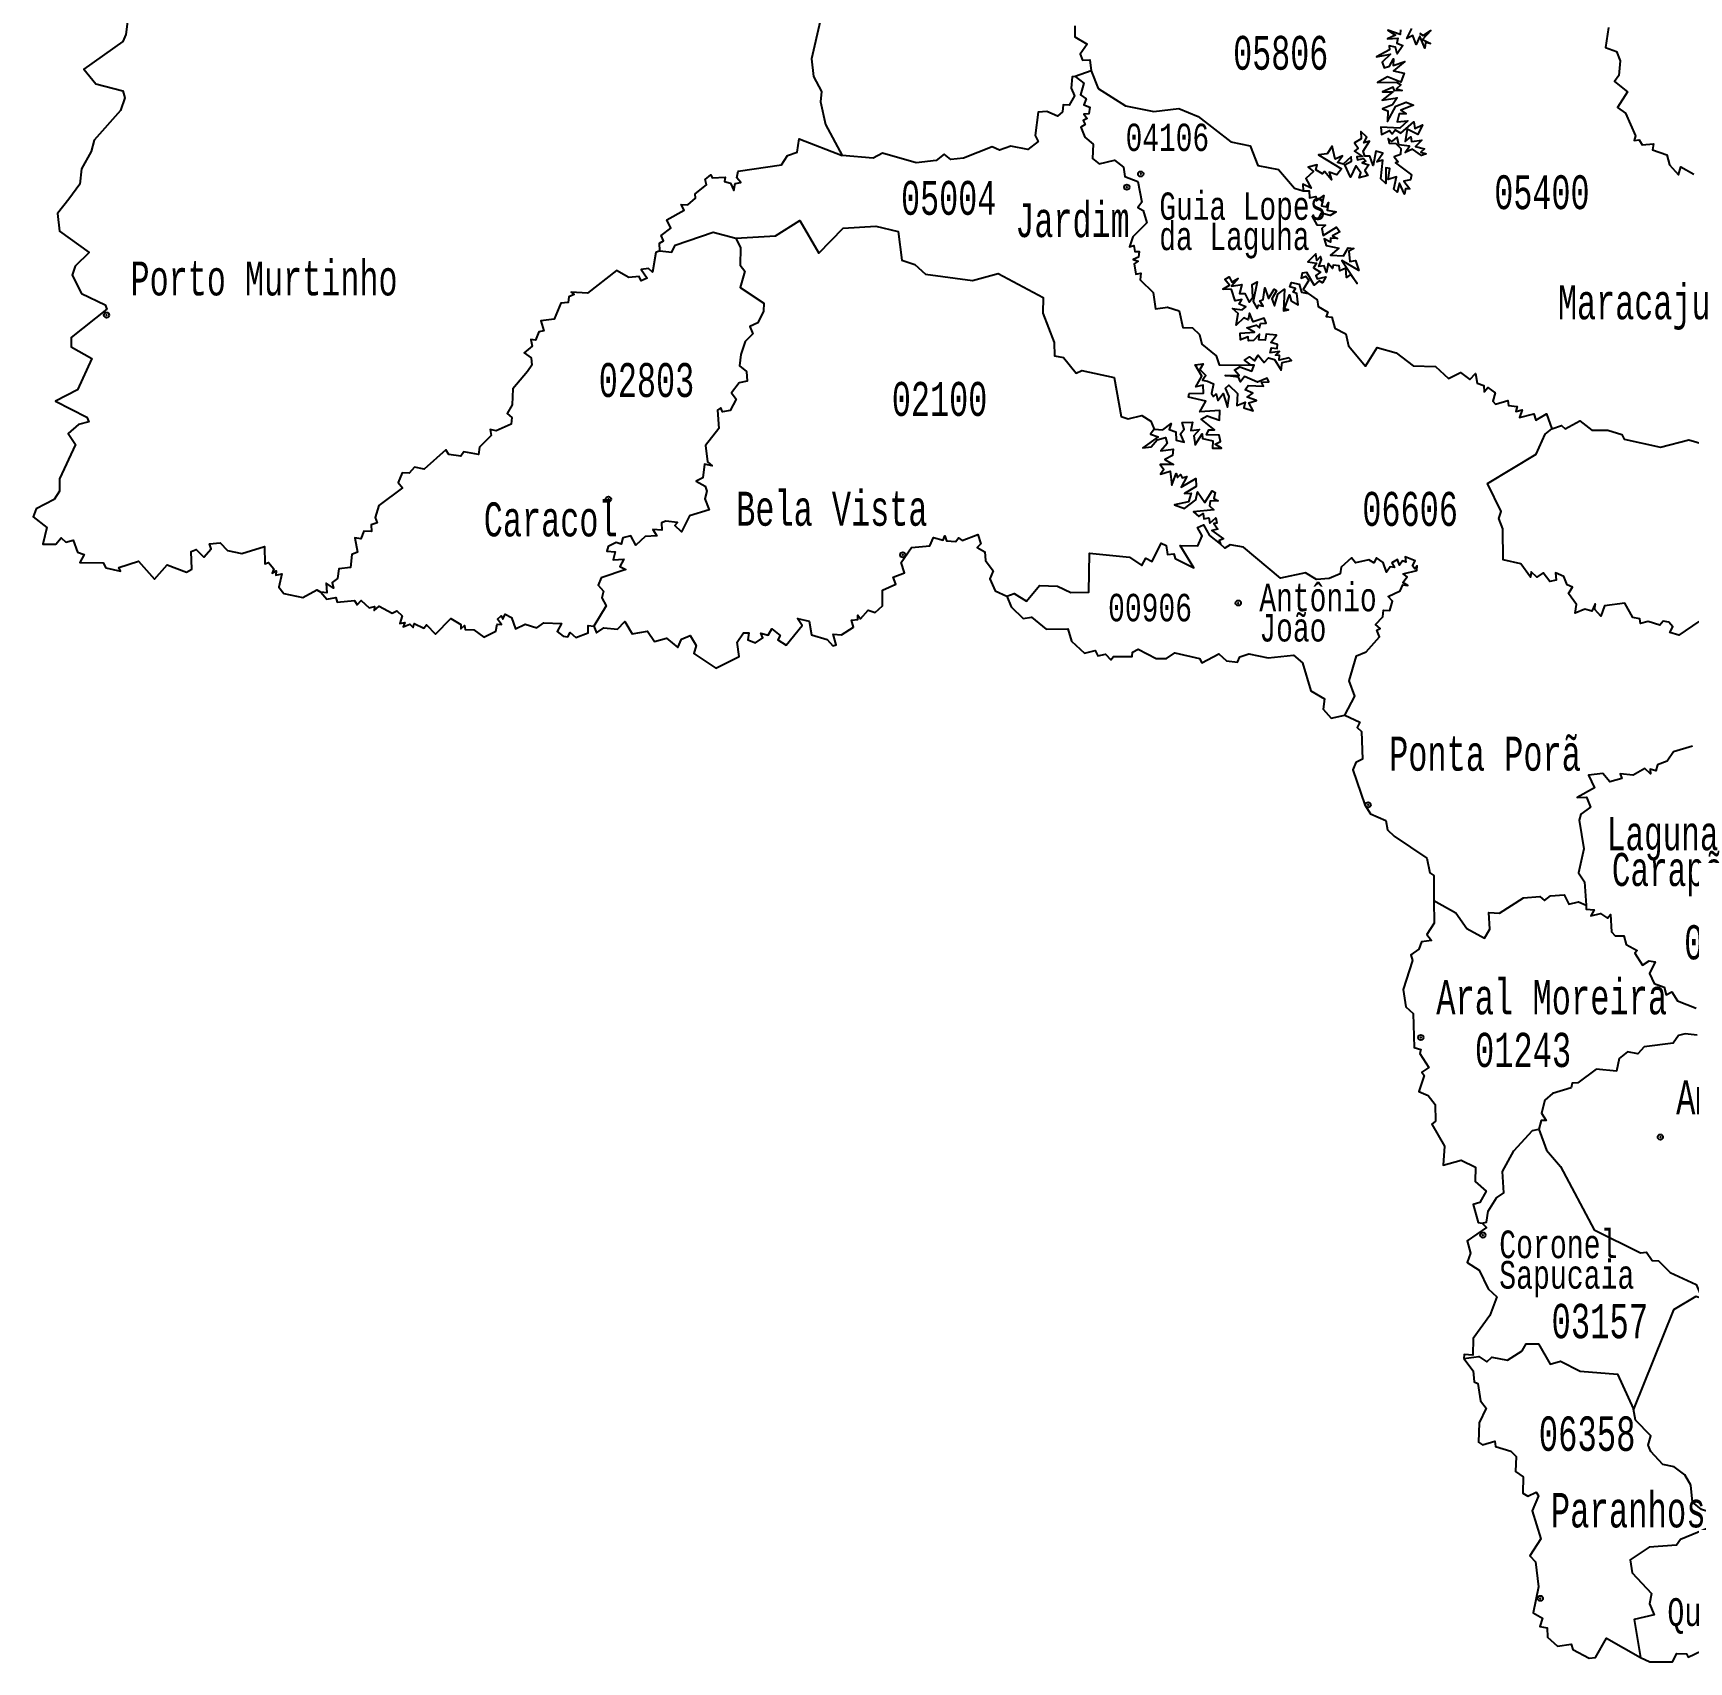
# Model space of a CAD drawing. Header units: millimetres. Extents: x 9851 to 10267, y 23387 to 23778.
# Drawn here: x 10010.67 to 10038.98, y 23484.78 to 23512.62 of the extents above; entities that cross this region are included whole.
import ezdxf
from ezdxf.enums import TextEntityAlignment as Align

# ---------------------------------------------------------------- set-up
doc = ezdxf.new("R2010")
doc.units = ezdxf.units.MM
doc.layers.add('3', color=7, linetype='Continuous')
doc.styles.add('MONOTXT', font='MONOTXT', dxfattribs={"height": 0.2})

# ---------------------------------------------------------------- blocks, each defined once
blk = doc.blocks.new('SEDE')
at = {"layer": '3', "color": 7, "linetype": 'Continuous'}
blk.add_circle((0, 0), 0.00451, dxfattribs=at)

msp = doc.modelspace()

# ---------------------------------------------------------------- linework, layer by layer
at = {"color": 7, "linetype": 'Continuous'}
msp.add_line((10028.761, 23511.982), (10028.49, 23511.882), dxfattribs=at)
for points in [[(10012.29, 23512.869), (10012.255, 23512.598), (10012.203, 23512.481), (10011.54, 23512.006), (10011.744, 23511.757), (10012.207, 23511.637), (10012.239, 23511.518), (10012.165, 23511.304), (10011.713, 23510.793), (10011.665, 23510.603), (10011.498, 23510.303), (10011.468, 23510.04), (10011.28, 23509.788), (10011.089, 23509.541), (10011.122, 23509.237), (10011.629, 23508.872), (10011.39, 23508.643), (10011.341, 23508.487), (10011.5, 23508.174), (10011.903, 23507.979), (10011.933, 23507.904), (10011.323, 23507.421), (10011.322, 23507.26), (10011.675, 23507.062), (10011.43, 23506.528), (10011.052, 23506.333), (10011.588, 23506.06), (10011.627, 23505.978), (10011.449, 23505.932), (10011.271, 23505.779), (10011.395, 23505.594), (10011.122, 23505.004), (10011.123, 23504.793), (10011.029, 23504.653), (10010.726, 23504.494), (10010.672, 23504.353), (10010.905, 23504.175), (10010.837, 23503.888), (10011.058, 23503.889), (10011.15, 23503.995), (10011.233, 23503.923), (10011.354, 23503.954), (10011.429, 23503.751), (10011.545, 23503.709), (10011.469, 23503.577), (10011.87, 23503.566), (10011.916, 23503.482), (10012.163, 23503.428), (10012.139, 23503.488), (10012.473, 23503.596), (10012.749, 23503.289), (10012.965, 23503.536), (10013.294, 23503.408), (10013.385, 23503.459), (10013.374, 23503.76), (10013.457, 23503.794), (10013.59, 23503.666), (10013.715, 23503.806), (10013.69, 23503.895), (10013.868, 23503.911), (10013.994, 23503.778), (10014.238, 23503.726), (10014.626, 23503.847), (10014.635, 23503.554), (10014.694, 23503.575), (10014.787, 23503.468), (10014.76, 23503.391), (10014.827, 23503.432), (10014.822, 23503.358), (10014.923, 23503.379), (10014.875, 23503.154), (10014.958, 23503.043), (10015.286, 23502.978), (10015.525, 23503.109), (10015.593, 23503.065)], [(10024.128, 23512.831), (10023.981, 23512.186), (10024.012, 23511.883), (10024.151, 23511.627), (10024.135, 23511.449), (10024.222, 23511.062), (10024.507, 23510.535)], [(10028.485, 23512.748), (10028.484, 23512.562), (10028.691, 23512.435), (10028.575, 23512.264), (10028.615, 23512.162), (10028.737, 23512.17), (10028.761, 23511.982)], [(10034.05, 23512.681), (10034.043, 23512.598), (10033.836, 23512.674), (10033.968, 23512.591), (10033.828, 23512.526), (10034.007, 23512.54), (10033.986, 23512.453), (10034.092, 23512.415), (10033.994, 23512.272), (10033.968, 23512.385), (10033.855, 23512.405), (10033.865, 23512.337), (10033.638, 23512.219), (10033.882, 23512.262), (10033.737, 23512.126), (10033.769, 23512.033), (10033.862, 23512.057), (10033.933, 23512.185), (10033.923, 23512.072), (10034.128, 23512.141), (10033.929, 23511.979), (10034.115, 23511.937), (10034.056, 23511.787), (10033.826, 23511.878), (10033.656, 23511.778), (10033.984, 23511.784), (10034.054, 23511.739), (10033.984, 23511.672), (10034.08, 23511.643), (10033.95, 23511.635), (10033.927, 23511.703), (10033.745, 23511.618), (10033.921, 23511.619), (10033.738, 23511.48), (10033.994, 23511.517), (10033.913, 23511.4), (10033.744, 23511.331), (10033.837, 23511.293), (10033.83, 23511.114), (10033.972, 23511.376), (10034.149, 23511.443), (10034.272, 23511.391), (10034.057, 23511.307), (10034.15, 23511.246), (10034.027, 23511.245), (10033.992, 23511.11), (10034.176, 23511.127), (10034.04, 23511.001), (10033.713, 23511.018), (10033.729, 23510.894), (10033.863, 23510.959), (10033.907, 23510.9), (10033.962, 23510.973), (10034.057, 23510.913), (10034.278, 23511.106), (10034.294, 23510.991), (10034.429, 23511.058), (10034.348, 23510.894), (10034.165, 23510.983), (10034.131, 23510.774), (10034.23, 23510.85), (10034.242, 23510.77), (10034.416, 23510.792), (10034.305, 23510.688), (10034.462, 23510.647), (10034.4, 23510.587), (10034.49, 23510.562), (10034.41, 23510.531), (10034.254, 23510.643), (10034.131, 23510.582), (10034.206, 23510.692), (10034.023, 23510.715), (10033.995, 23510.847), (10033.897, 23510.774), (10033.84, 23510.822), (10033.855, 23510.741), (10033.969, 23510.74), (10034.057, 23510.651), (10034.052, 23510.552), (10033.941, 23510.512), (10034.013, 23510.425), (10033.965, 23510.407), (10034.238, 23510.199), (10034.224, 23510.115), (10034.106, 23510.096), (10034.209, 23509.961), (10034.136, 23509.963), (10034.122, 23509.873), (10034.034, 23510.06), (10033.993, 23509.907), (10033.935, 23509.957), (10033.982, 23510.17), (10033.841, 23510.122), (10033.866, 23510.312), (10033.803, 23510.322), (10033.799, 23510.051), (10033.715, 23510.135), (10033.749, 23510.455), (10033.644, 23510.423), (10033.748, 23510.572), (10033.629, 23510.604), (10033.586, 23510.364), (10033.528, 23510.518), (10033.444, 23510.523), (10033.414, 23510.607), (10033.522, 23510.779), (10033.424, 23510.748), (10033.473, 23510.848), (10033.372, 23510.943), (10033.377, 23510.815), (10033.267, 23510.751), (10033.328, 23510.656), (10033.265, 23510.609), (10033.404, 23510.516), (10033.307, 23510.508), (10033.317, 23510.46), (10033.418, 23510.48), (10033.459, 23510.435), (10033.397, 23510.404), (10033.507, 23510.37), (10033.44, 23510.273), (10033.49, 23510.189), (10033.342, 23510.152), (10033.374, 23510.237), (10033.288, 23510.357), (10033.194, 23510.161), (10033.101, 23510.373), (10033.213, 23510.433), (10033.207, 23510.511), (10033.073, 23510.384), (10032.972, 23510.412), (10033.058, 23510.524), (10032.935, 23510.471), (10032.88, 23510.692), (10032.799, 23510.559), (10032.651, 23510.542), (10033.041, 23510.305), (10032.962, 23510.204), (10032.832, 23510.245), (10032.873, 23510.119), (10032.75, 23510.26), (10032.716, 23510.219), (10032.605, 23510.289), (10032.626, 23510.375), (10032.47, 23510.33), (10032.566, 23510.261), (10032.435, 23510.14), (10032.521, 23509.971), (10032.382, 23510.044), (10032.388, 23509.929)], [(10034.377, 23512.626), (10034.439, 23512.584), (10034.571, 23512.667), (10034.429, 23512.516), (10034.563, 23512.446), (10034.48, 23512.459), (10034.465, 23512.365), (10034.379, 23512.573), (10034.32, 23512.432), (10034.261, 23512.583), (10034.157, 23512.535), (10034.245, 23512.704)], [(10037.608, 23512.722), (10037.558, 23512.377), (10037.746, 23512.312), (10037.805, 23512.153), (10037.783, 23511.898), (10037.71, 23511.797), (10037.935, 23511.618), (10037.764, 23511.351), (10037.897, 23511.254), (10038.071, 23510.87), (10038.049, 23510.788), (10038.129, 23510.799), (10038.182, 23510.713), (10038.376, 23510.733), (10038.362, 23510.628), (10038.603, 23510.544), (10038.651, 23510.374), (10038.805, 23510.202), (10038.844, 23510.34), (10039.065, 23510.215)], [(10028.49, 23511.882), (10028.438, 23511.875), (10028.423, 23511.683), (10028.476, 23511.553), (10028.384, 23511.391), (10028.285, 23511.4), (10028.271, 23511.281), (10028.186, 23511.204), (10028.006, 23511.287), (10027.858, 23511.272), (10027.804, 23510.876), (10027.858, 23510.769), (10027.678, 23510.633), (10027.387, 23510.691), (10027.194, 23510.621), (10027.07, 23510.683), (10026.578, 23510.486), (10026.362, 23510.465), (10026.247, 23510.556), (10026.112, 23510.444), (10025.771, 23510.405), (10025.195, 23510.571), (10025.034, 23510.485), (10024.507, 23510.535)], [(10028.49, 23511.882), (10028.639, 23511.768), (10028.578, 23511.571), (10028.674, 23511.503), (10028.639, 23511.398), (10028.739, 23511.36), (10028.72, 23511.244), (10028.638, 23511.24), (10028.692, 23511.166), (10028.626, 23511.131), (10028.658, 23511.062), (10028.585, 23511.015), (10028.653, 23510.846), (10028.799, 23510.725), (10028.785, 23510.48), (10028.898, 23510.391), (10029.16, 23510.451), (10029.315, 23510.332), (10029.338, 23510.174), (10029.561, 23510.089), (10029.628, 23509.737), (10029.562, 23509.641), (10029.653, 23509.594), (10029.712, 23509.383), (10029.474, 23509.142), (10029.418, 23508.969), (10029.494, 23508.993), (10029.506, 23508.892), (10029.582, 23508.892), (10029.574, 23508.796), (10029.48, 23508.756), (10029.567, 23508.728), (10029.499, 23508.681), (10029.528, 23508.501), (10029.613, 23508.522), (10029.6, 23508.405), (10029.824, 23508.188), (10029.864, 23507.91), (10030.068, 23507.937), (10030.267, 23507.874), (10030.332, 23507.594), (10030.495, 23507.584), (10030.613, 23507.473), (10030.652, 23507.307), (10030.897, 23507.105), (10030.953, 23506.955), (10031.496, 23506.948)], [(10028.761, 23511.982), (10028.883, 23511.678), (10029.35, 23511.38), (10029.835, 23511.282), (10030.261, 23511.334), (10030.59, 23511.201), (10031.152, 23510.764), (10031.479, 23510.699), (10031.61, 23510.363), (10031.966, 23510.294), (10032.24, 23509.973), (10032.388, 23509.929)], [(10021.387, 23508.904), (10021.383, 23509.031), (10021.45, 23509.072), (10021.41, 23509.164), (10021.573, 23509.29), (10021.506, 23509.433), (10021.806, 23509.599), (10021.752, 23509.694), (10021.867, 23509.688), (10021.998, 23509.804), (10021.992, 23509.878), (10022.187, 23510.028), (10022.165, 23510.123), (10022.259, 23510.201), (10022.284, 23510.151), (10022.503, 23510.164), (10022.494, 23510.09), (10022.595, 23510.057), (10022.65, 23509.932), (10022.678, 23510.055), (10022.774, 23510.068), (10022.702, 23510.149), (10022.726, 23510.264), (10023.466, 23510.373), (10023.569, 23510.532), (10023.737, 23510.59), (10023.768, 23510.818), (10024.507, 23510.535)], [(10032.388, 23509.929), (10032.488, 23509.931), (10032.495, 23509.809), (10032.603, 23509.832), (10032.613, 23509.759), (10032.742, 23509.85), (10032.702, 23509.67), (10032.788, 23509.657), (10032.82, 23509.731), (10032.8, 23509.598), (10032.952, 23509.57), (10032.849, 23509.504), (10032.692, 23509.544), (10032.639, 23509.436), (10032.54, 23509.488), (10032.619, 23509.346), (10032.766, 23509.339), (10032.706, 23509.285), (10032.731, 23509.164), (10032.959, 23509.308), (10033.014, 23509.226), (10032.888, 23509.161), (10032.972, 23509.116), (10032.857, 23509.117), (10032.853, 23509.052), (10032.747, 23509.107), (10032.783, 23508.992), (10032.999, 23508.948), (10032.855, 23508.826), (10033.077, 23508.819), (10033.155, 23508.955), (10033.254, 23508.941), (10033.17, 23508.896), (10033.182, 23508.721), (10033.282, 23508.74), (10033.337, 23508.566), (10033.049, 23508.735), (10033.31, 23508.344), (10033.194, 23508.499), (10033.128, 23508.447), (10033.119, 23508.605), (10033.014, 23508.563), (10033.001, 23508.645), (10032.899, 23508.655), (10032.889, 23508.603), (10032.816, 23508.685), (10032.787, 23508.533), (10032.746, 23508.647), (10032.656, 23508.632), (10032.703, 23508.756), (10032.682, 23508.805), (10032.622, 23508.739), (10032.606, 23508.85), (10032.467, 23508.712), (10032.617, 23508.692), (10032.565, 23508.613), (10032.685, 23508.536), (10032.605, 23508.483), (10032.626, 23508.426), (10032.775, 23508.459), (10032.715, 23508.357), (10032.662, 23508.391), (10032.577, 23508.317), (10032.452, 23508.53), (10032.367, 23508.519), (10032.352, 23508.437), (10032.431, 23508.467), (10032.484, 23508.402), (10032.389, 23508.242), (10032.475, 23508.174)], [(10022.686, 23509.121), (10023.367, 23509.161), (10023.783, 23509.422), (10024.105, 23508.864), (10024.52, 23509.29), (10025.081, 23509.322), (10025.463, 23509.234), (10025.527, 23508.742), (10025.747, 23508.67), (10025.931, 23508.501), (10026.733, 23508.393), (10027.17, 23508.513), (10027.944, 23508.107), (10027.936, 23507.834), (10028.13, 23507.333), (10028.133, 23507.106), (10028.288, 23507.078), (10028.507, 23506.809), (10028.604, 23506.855), (10029.155, 23506.737), (10029.275, 23506.073), (10029.397, 23506.03), (10029.629, 23506.086), (10029.782, 23505.991), (10029.842, 23505.855)], [(10022.686, 23509.121), (10022.768, 23508.953), (10022.759, 23508.656), (10022.838, 23508.553), (10022.762, 23508.273), (10023.164, 23508.009), (10023.161, 23507.869), (10023.065, 23507.67), (10022.925, 23507.611), (10022.98, 23507.481), (10022.845, 23507.352), (10022.773, 23507.132), (10022.747, 23506.936), (10022.867, 23506.842), (10022.88, 23506.677), (10022.741, 23506.645), (10022.613, 23506.477), (10022.691, 23506.365), (10022.592, 23506.172), (10022.458, 23506.149), (10022.429, 23506.22), (10022.376, 23506.177), (10022.395, 23505.863), (10022.168, 23505.572), (10022.205, 23505.298), (10022.284, 23505.226), (10022.149, 23505.253), (10022.125, 23505.019), (10022.007, 23504.966), (10022.162, 23504.879), (10022.188, 23504.792), (10022.155, 23504.663), (10022.23, 23504.476), (10021.897, 23504.371), (10021.757, 23504.1), (10021.642, 23504.205), (10021.688, 23504.261), (10021.488, 23504.28), (10021.417, 23504.25), (10021.421, 23504.127), (10021.267, 23504.138), (10021.334, 23504.032), (10021.135, 23504.021), (10020.975, 23503.87), (10020.89, 23504.03), (10020.752, 23503.997), (10020.725, 23503.886), (10020.639, 23503.919), (10020.506, 23503.85), (10020.48, 23503.771), (10020.621, 23503.757), (10020.588, 23503.622), (10020.77, 23503.634), (10020.704, 23503.508), (10020.807, 23503.452), (10020.384, 23503.312), (10020.33, 23503.187), (10020.422, 23503.082), (10020.395, 23502.969), (10020.47, 23502.836), (10020.26, 23502.486)], [(10021.387, 23508.904), (10021.593, 23508.88), (10021.652, 23509), (10022.298, 23509.221), (10022.686, 23509.121)], [(10021.387, 23508.904), (10021.316, 23508.872), (10021.259, 23508.54), (10021.195, 23508.6), (10021.069, 23508.581), (10021.169, 23508.438), (10021.066, 23508.389), (10021.035, 23508.466), (10020.859, 23508.446), (10020.646, 23508.567), (10020.149, 23508.181), (10019.871, 23508.198), (10019.92, 23508.156), (10019.831, 23508.114), (10019.821, 23508.021), (10019.693, 23508.005), (10019.58, 23507.732), (10019.352, 23507.706), (10019.403, 23507.537), (10019.318, 23507.515), (10019.261, 23507.378), (10019.18, 23507.386), (10019.203, 23507.273), (10019.07, 23507.161), (10019.185, 23507.074), (10019.197, 23506.947), (10019.122, 23506.841), (10018.875, 23506.541), (10018.862, 23506.27), (10018.777, 23506.122), (10018.857, 23506.052), (10018.844, 23505.94), (10018.59, 23505.828), (10018.488, 23505.848), (10018.504, 23505.745), (10018.301, 23505.547), (10018.288, 23505.419), (10018.034, 23505.465), (10017.987, 23505.391), (10017.781, 23505.422), (10017.73, 23505.499), (10017.358, 23505.171), (10017.191, 23505.202), (10017.102, 23505.1), (10016.983, 23505.108), (10016.913, 23504.941), (10016.988, 23504.853), (10016.585, 23504.551), (10016.519, 23504.343), (10016.555, 23504.255), (10016.449, 23504.22), (10016.46, 23504.104), (10016.325, 23504.111), (10016.275, 23503.977), (10016.17, 23503.994), (10016.218, 23503.749), (10016.12, 23503.712), (10016.1, 23503.488), (10015.899, 23503.465), (10015.875, 23503.301), (10015.782, 23503.231), (10015.805, 23503.135), (10015.684, 23503.221), (10015.694, 23503.055), (10015.593, 23503.065)], [(10031.496, 23506.948), (10031.386, 23507.033), (10031.471, 23507.091), (10031.554, 23507.024), (10031.619, 23507.121), (10031.718, 23506.994), (10031.794, 23507.076), (10031.895, 23507.043), (10032.012, 23506.861), (10032.03, 23506.994), (10032.188, 23507.027), (10032.14, 23507.074), (10031.975, 23507.034), (10031.985, 23507.111), (10031.916, 23507.118), (10031.98, 23507.179), (10031.82, 23507.157), (10031.846, 23507.245), (10031.941, 23507.233), (10031.949, 23507.299), (10031.836, 23507.334), (10031.933, 23507.463), (10031.752, 23507.479), (10031.735, 23507.375), (10031.627, 23507.382), (10031.641, 23507.48), (10031.535, 23507.371), (10031.455, 23507.366), (10031.447, 23507.435), (10031.313, 23507.383), (10031.307, 23507.495), (10031.553, 23507.511), (10031.425, 23507.585), (10031.585, 23507.63), (10031.641, 23507.585), (10031.657, 23507.661), (10031.753, 23507.667), (10031.72, 23507.751), (10031.53, 23507.686), (10031.469, 23507.838), (10031.447, 23507.721), (10031.374, 23507.755), (10031.241, 23507.631), (10031.278, 23507.833), (10031.177, 23507.915), (10031.345, 23507.891), (10031.408, 23507.947), (10031.294, 23507.989), (10031.34, 23508.071), (10031.227, 23508.047), (10031.16, 23508.244), (10031.011, 23508.247), (10031.126, 23508.313), (10031.046, 23508.412), (10031.121, 23508.457), (10031.167, 23508.367), (10031.278, 23508.432), (10031.159, 23508.297), (10031.337, 23508.326), (10031.3, 23508.172), (10031.391, 23508.174), (10031.465, 23508.023), (10031.525, 23508.109), (10031.517, 23508.326), (10031.601, 23508.374), (10031.533, 23508.037), (10031.599, 23507.914), (10031.625, 23507.975), (10031.702, 23507.959), (10031.646, 23508.045), (10031.705, 23508.068), (10031.733, 23508.271), (10031.797, 23508.088), (10031.89, 23508.246), (10031.932, 23508.221), (10031.853, 23508.083), (10031.896, 23507.961), (10031.951, 23508.16), (10032.07, 23508.246), (10032.051, 23507.875), (10032.136, 23507.891), (10032.065, 23507.913), (10032.155, 23508.153), (10032.179, 23508.047), (10032.299, 23507.979), (10032.281, 23508.174), (10032.214, 23508.197), (10032.253, 23508.256), (10032.16, 23508.289), (10032.186, 23508.362), (10032.318, 23508.335), (10032.358, 23508.196), (10032.475, 23508.174)], [(10032.475, 23508.174), (10032.627, 23508.064), (10032.643, 23507.949), (10032.809, 23507.855), (10032.782, 23507.782), (10032.878, 23507.768), (10032.931, 23507.581), (10033.115, 23507.486), (10033.16, 23507.281), (10033.451, 23506.929), (10033.651, 23507.249), (10033.976, 23507.161), (10034.266, 23506.937), (10034.649, 23506.924), (10034.87, 23506.718), (10035.078, 23506.824), (10035.234, 23506.702), (10035.334, 23506.804), (10035.36, 23506.639), (10035.475, 23506.603), (10035.48, 23506.494), (10035.543, 23506.567), (10035.672, 23506.475), (10035.629, 23506.335), (10035.678, 23506.284), (10035.887, 23506.344), (10035.897, 23506.261), (10036.048, 23506.244), (10036.025, 23506.155), (10036.129, 23506.186), (10036.084, 23506.054), (10036.331, 23506.114), (10036.366, 23506.007), (10036.549, 23506.115), (10036.638, 23505.858)], [(10029.842, 23505.855), (10029.987, 23505.84), (10030.131, 23505.948), (10030.097, 23505.848), (10030.209, 23505.811), (10030.218, 23505.665), (10030.351, 23505.63), (10030.288, 23505.774), (10030.351, 23505.854), (10030.317, 23505.968), (10030.497, 23505.972), (10030.467, 23505.832), (10030.617, 23505.85), (10030.517, 23505.737), (10030.538, 23505.584), (10030.66, 23505.776), (10030.665, 23505.695), (10030.84, 23505.656), (10030.835, 23505.528), (10030.992, 23505.531), (10030.885, 23505.597), (10030.973, 23505.644), (10030.952, 23505.752), (10030.733, 23505.756), (10030.776, 23505.843), (10030.871, 23505.843), (10030.641, 23506.023), (10030.748, 23506.084), (10030.957, 23506.009), (10030.962, 23506.173), (10030.622, 23506.149), (10030.72, 23506.331), (10030.427, 23506.401), (10030.438, 23506.466), (10030.681, 23506.469), (10030.676, 23506.606), (10030.551, 23506.575), (10030.655, 23506.76), (10030.539, 23506.953), (10030.676, 23506.971), (10030.62, 23506.873), (10030.724, 23506.769), (10030.664, 23506.693), (10030.752, 23506.676), (10030.855, 23506.628), (10030.82, 23506.464), (10030.856, 23506.41), (10030.899, 23506.456), (10030.928, 23506.342), (10031.019, 23506.466), (10031.095, 23506.231), (10031.123, 23506.41), (10031.06, 23506.555), (10031.116, 23506.606), (10031.266, 23506.464), (10031.254, 23506.258), (10031.396, 23506.314), (10031.37, 23506.218), (10031.533, 23506.169), (10031.458, 23506.306), (10031.588, 23506.343), (10031.429, 23506.402), (10031.528, 23506.472), (10031.395, 23506.528), (10031.445, 23506.603), (10031.708, 23506.591), (10031.675, 23506.659), (10031.798, 23506.663), (10031.772, 23506.728), (10031.607, 23506.659), (10031.384, 23506.755), (10031.315, 23506.662), (10031.281, 23506.74), (10031.055, 23506.77), (10031.295, 23506.774), (10031.212, 23506.864), (10031.306, 23506.921), (10031.512, 23506.845), (10031.547, 23506.946), (10031.496, 23506.948)], [(10029.842, 23505.855), (10029.778, 23505.771), (10029.907, 23505.722), (10029.644, 23505.537), (10029.789, 23505.552), (10029.891, 23505.674), (10030.033, 23505.714), (10030.06, 23505.607), (10029.956, 23505.482), (10030.163, 23505.512), (10030.151, 23505.402), (10030.02, 23505.337), (10030.169, 23505.25), (10029.94, 23505.25), (10030.003, 23505.167), (10029.949, 23505.085), (10030.112, 23505.136), (10030.142, 23504.898), (10030.217, 23505.095), (10030.241, 23505.028), (10030.29, 23505.078), (10030.32, 23505.019), (10030.395, 23505.045), (10030.303, 23504.864), (10030.554, 23505.011), (10030.558, 23504.875), (10030.356, 23504.752), (10030.473, 23504.76), (10030.427, 23504.614), (10030.185, 23504.558), (10030.36, 23504.497), (10030.55, 23504.647), (10030.582, 23504.785), (10030.708, 23504.598), (10030.83, 23504.797), (10030.883, 23504.771), (10030.857, 23504.671), (10030.932, 23504.63), (10030.796, 23504.622), (10030.783, 23504.545), (10030.858, 23504.473), (10030.514, 23504.443), (10030.604, 23504.362), (10030.678, 23504.41), (10030.686, 23504.32), (10030.775, 23504.338), (10030.79, 23504.248), (10030.892, 23504.337), (10030.912, 23504.246), (10030.857, 23504.242), (10030.93, 23504.145), (10030.824, 23504.122), (10031.027, 23503.98), (10030.948, 23503.948), (10030.975, 23503.887)], [(10039.151, 23502.565), (10038.812, 23502.331), (10038.658, 23502.375), (10038.706, 23502.476), (10038.638, 23502.555), (10038.543, 23502.572), (10038.483, 23502.502), (10038.287, 23502.568), (10038.155, 23502.533), (10038.141, 23502.609), (10038.021, 23502.633), (10037.887, 23502.88), (10037.537, 23502.833), (10037.476, 23502.655), (10037.371, 23502.773), (10037.377, 23502.87), (10037.32, 23502.741), (10037.205, 23502.775), (10037.039, 23502.708), (10037.058, 23502.858), (10036.922, 23503.043), (10036.993, 23503.15), (10036.898, 23503.191), (10036.843, 23503.334), (10036.7, 23503.4), (10036.712, 23503.275), (10036.602, 23503.251), (10036.488, 23503.396), (10036.38, 23503.326), (10036.285, 23503.417), (10036.274, 23503.326), (10036.107, 23503.549), (10035.806, 23503.622), (10035.803, 23504.151), (10035.73, 23504.327), (10035.771, 23504.446), (10035.54, 23504.927), (10036.369, 23505.424), (10036.523, 23505.767), (10036.638, 23505.858)], [(10036.638, 23505.858), (10036.803, 23505.918), (10036.864, 23505.861), (10037.115, 23505.997), (10037.322, 23505.838), (10037.596, 23505.837), (10037.833, 23505.764), (10037.874, 23505.681), (10038.495, 23505.546), (10038.981, 23505.673), (10039.253, 23505.591), (10039.724, 23505.751), (10039.858, 23505.712), (10040.331, 23505.848), (10040.413, 23505.802), (10040.65, 23505.919)], [(10027.318, 23502.999), (10027.448, 23503.043), (10027.655, 23502.911), (10027.88, 23503.183), (10028.185, 23503.169), (10028.415, 23503.061), (10028.721, 23503.069), (10028.736, 23503.735), (10029.418, 23503.668), (10029.627, 23503.522), (10029.698, 23503.647), (10029.805, 23503.594), (10029.959, 23503.906), (10030.047, 23503.864), (10030.065, 23503.714), (10030.174, 23503.725), (10030.201, 23503.644), (10030.515, 23503.485), (10030.282, 23503.864), (10030.584, 23503.861), (10030.662, 23504.031), (10030.578, 23504.175), (10030.681, 23504.219), (10030.783, 23504.035), (10030.975, 23503.887)], [(10020.26, 23502.486), (10020.307, 23502.372), (10020.432, 23502.455), (10020.661, 23502.436), (10020.789, 23502.564), (10020.914, 23502.357), (10021.177, 23502.4), (10021.295, 23502.225), (10021.502, 23502.279), (10021.694, 23502.122), (10021.759, 23502.262), (10021.907, 23502.328), (10022.009, 23502.157), (10021.967, 23502.02), (10022.347, 23501.767), (10022.744, 23501.965), (10022.712, 23502.212), (10022.816, 23502.371), (10022.911, 23502.374), (10022.894, 23502.253), (10023.021, 23502.2), (10023.148, 23502.289), (10023.115, 23502.364), (10023.238, 23502.332), (10023.3, 23502.442), (10023.446, 23502.325), (10023.402, 23502.254), (10023.55, 23502.162), (10023.818, 23502.5), (10023.74, 23502.619), (10023.941, 23502.574), (10023.98, 23502.339), (10024.246, 23502.258), (10024.344, 23502.151), (10024.401, 23502.167), (10024.348, 23502.352), (10024.492, 23502.336), (10024.7, 23502.47), (10024.667, 23502.588), (10024.773, 23502.602), (10024.774, 23502.674), (10024.821, 23502.611), (10024.951, 23502.759), (10025.07, 23502.722), (10025.192, 23502.834), (10025.195, 23503.101), (10025.422, 23503.204), (10025.374, 23503.321), (10025.571, 23503.396), (10025.512, 23503.576), (10025.692, 23503.829), (10026.006, 23503.86), (10026.064, 23503.999), (10026.23, 23503.957), (10026.261, 23504.03), (10026.29, 23503.946), (10026.449, 23503.934), (10026.492, 23503.997), (10026.557, 23503.953), (10026.827, 23504.053), (10026.875, 23503.891), (10026.815, 23503.83), (10026.942, 23503.756), (10026.953, 23503.611), (10027.084, 23503.434), (10027.029, 23503.296), (10027.122, 23503.092), (10027.318, 23502.999)], [(10033.101, 23500.962), (10033.27, 23501.287), (10033.174, 23501.549), (10033.296, 23501.976), (10033.462, 23502.047), (10033.691, 23502.302), (10033.648, 23502.418), (10033.701, 23502.448), (10033.622, 23502.517), (10033.747, 23502.645), (10033.763, 23502.762), (10033.871, 23502.756), (10033.916, 23502.915), (10033.839, 23502.996), (10034.044, 23503.092), (10034.09, 23503.191), (10034.176, 23503.179), (10034.091, 23503.231), (10034.163, 23503.331), (10034.095, 23503.382), (10034.333, 23503.437), (10034.338, 23503.518), (10034.294, 23503.466), (10034.257, 23503.519), (10034.303, 23503.601), (10034.131, 23503.672), (10034.145, 23503.582), (10034.083, 23503.604), (10034.034, 23503.526), (10033.998, 23503.628), (10033.904, 23503.569), (10033.947, 23503.491), (10033.872, 23503.499), (10033.81, 23503.41), (10033.756, 23503.576), (10033.641, 23503.656), (10033.595, 23503.57), (10033.512, 23503.618), (10033.282, 23503.57), (10033.216, 23503.653), (10033.035, 23503.495), (10033.022, 23503.378), (10032.83, 23503.299), (10032.614, 23503.281), (10032.428, 23503.396), (10031.998, 23503.306), (10031.367, 23503.835), (10031.141, 23503.874), (10031.045, 23503.819), (10030.975, 23503.887)], [(10015.593, 23503.065), (10015.695, 23502.945), (10015.847, 23502.975), (10015.873, 23502.897), (10016.166, 23502.925), (10016.214, 23502.848), (10016.281, 23502.926), (10016.417, 23502.8), (10016.51, 23502.825), (10016.5, 23502.753), (10016.59, 23502.83), (10016.81, 23502.71), (10016.893, 23502.75), (10016.981, 23502.662), (10016.94, 23502.534), (10017.03, 23502.55), (10016.997, 23502.477), (10017.115, 23502.523), (10017.167, 23502.463), (10017.186, 23502.534), (10017.352, 23502.451), (10017.397, 23502.506), (10017.55, 23502.347), (10017.815, 23502.617), (10017.984, 23502.516), (10017.985, 23502.442), (10018.048, 23502.498), (10018.06, 23502.428), (10018.205, 23502.421), (10018.377, 23502.298), (10018.585, 23502.4), (10018.605, 23502.521), (10018.681, 23502.515), (10018.612, 23502.607), (10018.674, 23502.662), (10018.7, 23502.603), (10018.743, 23502.691), (10018.851, 23502.636), (10018.922, 23502.439), (10019.085, 23502.521), (10019.283, 23502.46), (10019.406, 23502.541), (10019.705, 23502.529), (10019.634, 23502.394), (10019.737, 23502.315), (10019.815, 23502.306), (10019.856, 23502.378), (10019.95, 23502.29), (10020.159, 23502.371), (10020.163, 23502.498), (10020.26, 23502.486)], [(10027.318, 23502.999), (10027.394, 23502.817), (10027.597, 23502.616), (10027.742, 23502.641), (10027.991, 23502.432), (10028.364, 23502.439), (10028.425, 23502.23), (10028.65, 23502.024), (10028.832, 23502.07), (10028.878, 23501.978), (10029.008, 23502.005), (10029.096, 23501.911), (10029.143, 23501.97), (10029.462, 23501.965), (10029.466, 23502.039), (10029.568, 23502.09), (10029.874, 23501.933), (10030.05, 23501.935), (10030.19, 23502.031), (10030.615, 23501.932), (10030.654, 23501.857), (10030.945, 23502.014), (10031.074, 23501.894), (10031.265, 23501.872), (10031.305, 23501.962), (10031.46, 23502.011), (10031.79, 23501.943), (10032.223, 23501.993), (10032.375, 23501.857), (10032.516, 23501.38), (10032.752, 23501.241), (10032.728, 23501.069), (10032.868, 23500.914), (10033.101, 23500.962)], [(10033.101, 23500.962), (10033.354, 23500.846), (10033.308, 23500.751), (10033.383, 23500.683), (10033.401, 23500.211), (10033.285, 23500.157), (10033.238, 23500.032), (10033.441, 23499.434), (10033.538, 23499.277), (10033.803, 23499.161), (10033.829, 23499.007), (10033.942, 23498.897), (10034.502, 23498.52), (10034.552, 23498.268), (10034.62, 23498.223), (10034.619, 23497.799)], [(10039.042, 23500.433), (10038.72, 23500.34), (10038.613, 23500.179), (10038.444, 23500.114), (10038.419, 23500.015), (10038.32, 23500.044), (10038.324, 23499.962), (10038.229, 23500.051), (10038.032, 23499.936), (10037.809, 23499.964), (10037.836, 23499.883), (10037.632, 23499.824), (10037.513, 23499.967), (10037.263, 23499.938), (10037.367, 23499.72), (10037.071, 23499.558), (10037.23, 23499.561), (10037.301, 23499.392), (10037.132, 23499.272), (10037.107, 23499.172), (10037.188, 23498.677), (10037.093, 23498.267), (10037.197, 23498.118), (10037.227, 23497.715)], [(10034.619, 23497.799), (10034.627, 23497.406), (10034.5, 23497.213), (10034.583, 23497.115), (10034.408, 23497.091), (10034.367, 23496.965), (10034.227, 23496.869), (10034.259, 23496.771), (10034.095, 23496.275), (10034.145, 23495.977), (10034.27, 23495.863), (10034.284, 23495.286), (10034.401, 23495.248), (10034.379, 23495.179), (10034.535, 23494.939), (10034.417, 23494.864), (10034.458, 23494.803), (10034.367, 23494.531), (10034.526, 23494.463), (10034.646, 23494.306), (10034.652, 23494.021), (10034.589, 23493.975), (10034.802, 23493.599), (10034.783, 23493.27), (10035.086, 23493.358), (10035.331, 23493.238), (10035.325, 23492.994), (10035.518, 23492.826), (10035.41, 23492.631), (10035.291, 23492.599), (10035.377, 23492.291), (10035.448, 23492.278)], [(10034.619, 23497.799), (10034.995, 23497.585), (10035.188, 23497.318), (10035.486, 23497.151), (10035.577, 23497.308), (10035.56, 23497.591), (10035.746, 23497.579), (10036.155, 23497.841), (10036.436, 23497.863), (10036.512, 23497.794), (10036.618, 23497.878), (10036.852, 23497.894), (10036.929, 23497.734), (10037.095, 23497.772), (10037.227, 23497.715)], [(10037.227, 23497.715), (10037.227, 23497.646), (10037.361, 23497.637), (10037.307, 23497.536), (10037.471, 23497.573), (10037.589, 23497.495), (10037.639, 23497.556), (10037.657, 23497.258), (10037.722, 23497.19), (10037.868, 23497.19), (10037.91, 23497.044), (10038.098, 23496.941), (10038.055, 23496.894), (10038.191, 23496.692), (10038.3, 23496.766), (10038.408, 23496.746), (10038.309, 23496.551), (10038.386, 23496.378), (10038.557, 23496.314), (10038.596, 23496.186), (10038.688, 23496.234), (10038.788, 23496.082), (10039.105, 23495.954)], [(10039.122, 23495.495), (10038.92, 23495.519), (10038.805, 23495.487), (10038.712, 23495.36), (10038.218, 23495.297), (10038.107, 23495.176), (10037.933, 23495.21), (10037.792, 23495.093), (10037.745, 23494.88), (10037.397, 23494.911), (10037.084, 23494.677), (10036.984, 23494.671), (10036.969, 23494.594), (10036.65, 23494.498), (10036.521, 23494.38), (10036.463, 23494.158), (10036.539, 23494.036), (10036.457, 23494.038), (10036.418, 23493.887)], [(10035.448, 23492.278), (10035.519, 23492.298), (10035.548, 23492.484), (10035.694, 23492.716), (10035.82, 23492.8), (10035.797, 23493.161), (10035.987, 23493.516), (10036.307, 23493.863), (10036.418, 23493.887)], [(10036.418, 23493.887), (10036.548, 23493.526), (10036.786, 23493.251), (10037.365, 23492.167), (10038.153, 23491.774), (10038.26, 23491.784), (10038.353, 23491.642), (10038.465, 23491.638), (10038.661, 23491.434), (10039.108, 23491.229), (10039.209, 23490.995)], [(10035.448, 23492.278), (10035.523, 23492.207), (10035.193, 23491.976), (10035.246, 23491.768), (10035.192, 23491.605), (10035.394, 23491.478), (10035.548, 23491.157), (10035.7, 23491.022), (10035.581, 23490.699), (10035.291, 23490.307), (10035.288, 23490.025), (10035.137, 23490.035), (10035.136, 23489.968)], [(10039.209, 23490.995), (10039.099, 23491.024), (10038.719, 23490.797), (10038.037, 23489.102)], [(10035.136, 23489.968), (10035.39, 23490.003), (10035.53, 23489.91), (10035.611, 23489.989), (10035.883, 23489.937), (10036.13, 23490.096), (10036.199, 23490.216), (10036.409, 23490.217), (10036.608, 23489.872), (10036.787, 23489.922), (10037.125, 23489.751), (10037.763, 23489.698), (10038.037, 23489.102)], [(10035.136, 23489.968), (10035.296, 23489.757), (10035.309, 23489.569), (10035.372, 23489.539), (10035.421, 23489.241), (10035.513, 23489.119), (10035.394, 23488.869), (10035.383, 23488.539), (10035.456, 23488.488), (10035.666, 23488.555), (10035.675, 23488.463), (10035.937, 23488.385), (10036.028, 23488.294), (10036.015, 23488.033), (10036.149, 23487.944), (10036.142, 23487.665), (10036.226, 23487.615), (10036.368, 23487.681), (10036.408, 23487.619), (10036.3, 23487.361), (10036.451, 23486.885), (10036.263, 23486.595), (10036.362, 23486.488), (10036.408, 23486.064), (10036.317, 23485.617), (10036.479, 23485.525), (10036.435, 23485.383), (10036.558, 23485.363), (10036.564, 23485.202), (10036.735, 23485.05), (10036.972, 23485.081), (10036.999, 23484.993), (10037.276, 23484.843), (10037.385, 23484.856), (10037.575, 23485.187), (10038.155, 23484.856)], [(10039.419, 23487.11), (10039.467, 23487.298), (10039.196, 23487.384), (10039.043, 23487.51), (10039.013, 23487.8), (10038.915, 23487.976), (10038.73, 23488.115), (10038.539, 23488.155), (10038.331, 23488.375), (10038.287, 23488.484), (10038.333, 23488.643), (10038.069, 23488.912), (10038.037, 23489.102)], [(10039.419, 23487.11), (10038.837, 23486.874), (10038.773, 23486.778), (10038.305, 23486.741), (10037.976, 23486.523), (10038.011, 23486.304), (10038.341, 23485.951), (10038.311, 23485.77), (10038.388, 23485.587), (10038.047, 23485.504), (10038.155, 23484.856)], [(10038.155, 23484.856), (10038.317, 23484.78), (10038.703, 23484.781), (10038.775, 23484.925), (10038.941, 23484.918), (10038.969, 23484.859), (10039.195, 23484.97)]]:
    msp.add_lwpolyline(points, dxfattribs=at)
for p in [(10029.61, 23510.216), (10029.372, 23509.991), (10011.927, 23507.805), (10020.508, 23504.655), (10025.541, 23503.705), (10031.277, 23502.882), (10033.497, 23499.432), (10034.399, 23495.455), (10038.494, 23493.752), (10035.46, 23492.077), (10036.441, 23485.866)]:
    msp.add_point(p, dxfattribs=at)

# ---------------------------------------------------------------- block references
at = {"color": 7, "linetype": 'Continuous', "zscale": 10}
for p, xscale, yscale, rotation in [((10029.61, 23510.216), 10.0000101287544, 10.0000101287544, 357.323778784653), ((10029.372, 23509.991), 9.99998612399857, 9.99998612399857, 357.3096161646265), ((10011.927, 23507.805), 10, 10, 356.5777950157276), ((10020.508, 23504.655), 10.00001170269432, 10.00001170269432, 356.8364938894597), ((10025.541, 23503.705), 10, 10, 357.011500230632), ((10031.277, 23502.882), 10.00001795031288, 10.00001795031288, 357.2164037027148), ((10033.497, 23499.432), 10.00001701941536, 10.00001701941536, 357.222012938341), ((10034.399, 23495.455), 10, 10, 357.1632426705593), ((10038.494, 23493.752), 9.99998884362394, 9.99998884362394, 357.2866461296525), ((10035.46, 23492.077), 10.00001338136814, 10.00001338136814, 357.1250439671159), ((10036.441, 23485.866), 9.999978210474328, 9.999978210474328, 357.014164655123)]:
    msp.add_blockref('SEDE', p, dxfattribs=dict(at, xscale=xscale, yscale=yscale, rotation=rotation))

# ---------------------------------------------------------------- texts
at = {"color": 7, "linetype": 'Continuous', "style": 'MONOTXT'}
for s, height, width, p in [('05806', 0.5781, 0.650001, (10032.003, 23512.288)), ('04106', 0.4672, 0.705885, (10030.065, 23510.843)), ('04106', 0.4672, 0.705885, (10030.065, 23510.843)), ('05004', 0.579, 0.650002, (10026.326, 23509.808)), ('05400', 0.579, 0.649998, (10036.469, 23509.905)), ('02803', 0.5803, 0.649998, (10021.159, 23506.694)), ('02100', 0.5804, 0.649999, (10026.17, 23506.371)), ('06606', 0.5812, 0.650001, (10034.216, 23504.491)), ('00906', 0.4698, 0.705884, (10029.769, 23502.804)), ('00906', 0.4698, 0.705884, (10029.769, 23502.804)), ('05251', 0.5843, 0.649999, (10039.723, 23497.082)), ('01243', 0.585, 0.650003, (10036.147, 23495.242)), ('03157', 0.5871, 0.649997, (10037.459, 23490.607)), ('06358', 0.5879, 0.649999, (10037.242, 23488.682))]:
    msp.add_text(s, height=height, dxfattribs=dict(at, width=width)).set_placement(p, align=Align.MIDDLE)
for s, height, rotation, width, p in [('Guia Lopes ', 0.46731, 359.9996, 0.705881, (10029.927, 23509.9)), ('Guia Lopes ', 0.46731, 359.9996, 0.705881, (10029.927, 23509.9)), ('da Laguna', 0.4673, 359.9996, 0.705881, (10029.927, 23509.384)), ('da Laguna', 0.4673, 359.9996, 0.705881, (10029.927, 23509.384)), ('Ant%%244nio ', 0.46911, 359.9995, 0.705882, (10031.638, 23503.21)), ('Ant%%244nio ', 0.46911, 359.9995, 0.705882, (10031.638, 23503.21)), ('Jo%%227o', 0.4691, 359.9995, 0.705882, (10031.638, 23502.693)), ('Jo%%227o', 0.4691, 359.9995, 0.705882, (10031.638, 23502.693)), ('Coronel ', 0.4729, 359.9995, 0.705881, (10035.739, 23492.155)), ('Coronel ', 0.4729, 359.9995, 0.705881, (10035.739, 23492.155)), ('Sapucaia', 0.4729, 359.9995, 0.705881, (10035.739, 23491.633)), ('Sapucaia', 0.4729, 359.9995, 0.705881, (10035.739, 23491.633))]:
    msp.add_text(s, height=height, rotation=rotation, dxfattribs=dict(at, width=width)).set_placement(p, align=Align.TOP_LEFT)
for s, height, width, p in [('Jardim', 0.5791, 0.650003, (10029.42, 23509.717)), ('Maracaju', 0.5796, 0.65, (10039.352, 23508.312)), ('Caracol', 0.5811, 0.650001, (10020.665, 23504.602))]:
    msp.add_text(s, height=height, dxfattribs=dict(at, width=width)).set_placement(p, align=Align.TOP_RIGHT)
for s, height, width, p in [('Porto Murtinho', 0.57969, 0.650002, (10012.337, 23508.14)), ('Ponta Por%%227', 0.58302, 0.65, (10033.856, 23500.015)), ('Aral Moreira', 0.58478, 0.650002, (10034.663, 23495.85)), ('Amamba%%237', 0.58552, 0.649997, (10038.764, 23494.139))]:
    msp.add_text(s, height=height, dxfattribs=dict(at, width=width)).set_placement(p)
for s, height, width, p in [('Bela Vista', 0.5813, 0.650001, (10025.964, 23504.203)), ('Paranhos', 0.5886, 0.649999, (10039.269, 23487.079))]:
    msp.add_text(s, height=height, dxfattribs=dict(at, width=width)).set_placement(p, align=Align.RIGHT)
at = {"color": 7, "linetype": 'Continuous', "style": 'MONOTXT', "width": 0.65}
for s, p in [('Laguna ', (10039.806, 23499.221)), ('Laguna ', (10039.806, 23499.221)), ('Carap%%227', (10039.573, 23498.609)), ('Carap%%227', (10039.573, 23498.609))]:
    msp.add_text(s, height=0.5652, rotation=359.9982, dxfattribs=at).set_placement(p, align=Align.TOP_RIGHT)
at = {"color": 7, "linetype": 'Continuous', "style": 'MONOTXT', "width": 0.705883}
msp.add_text('Quedas', height=0.4752, rotation=359.9995, dxfattribs=at).set_placement((10040.356, 23485.394), align=Align.RIGHT)

doc.saveas('drawing.dxf')
